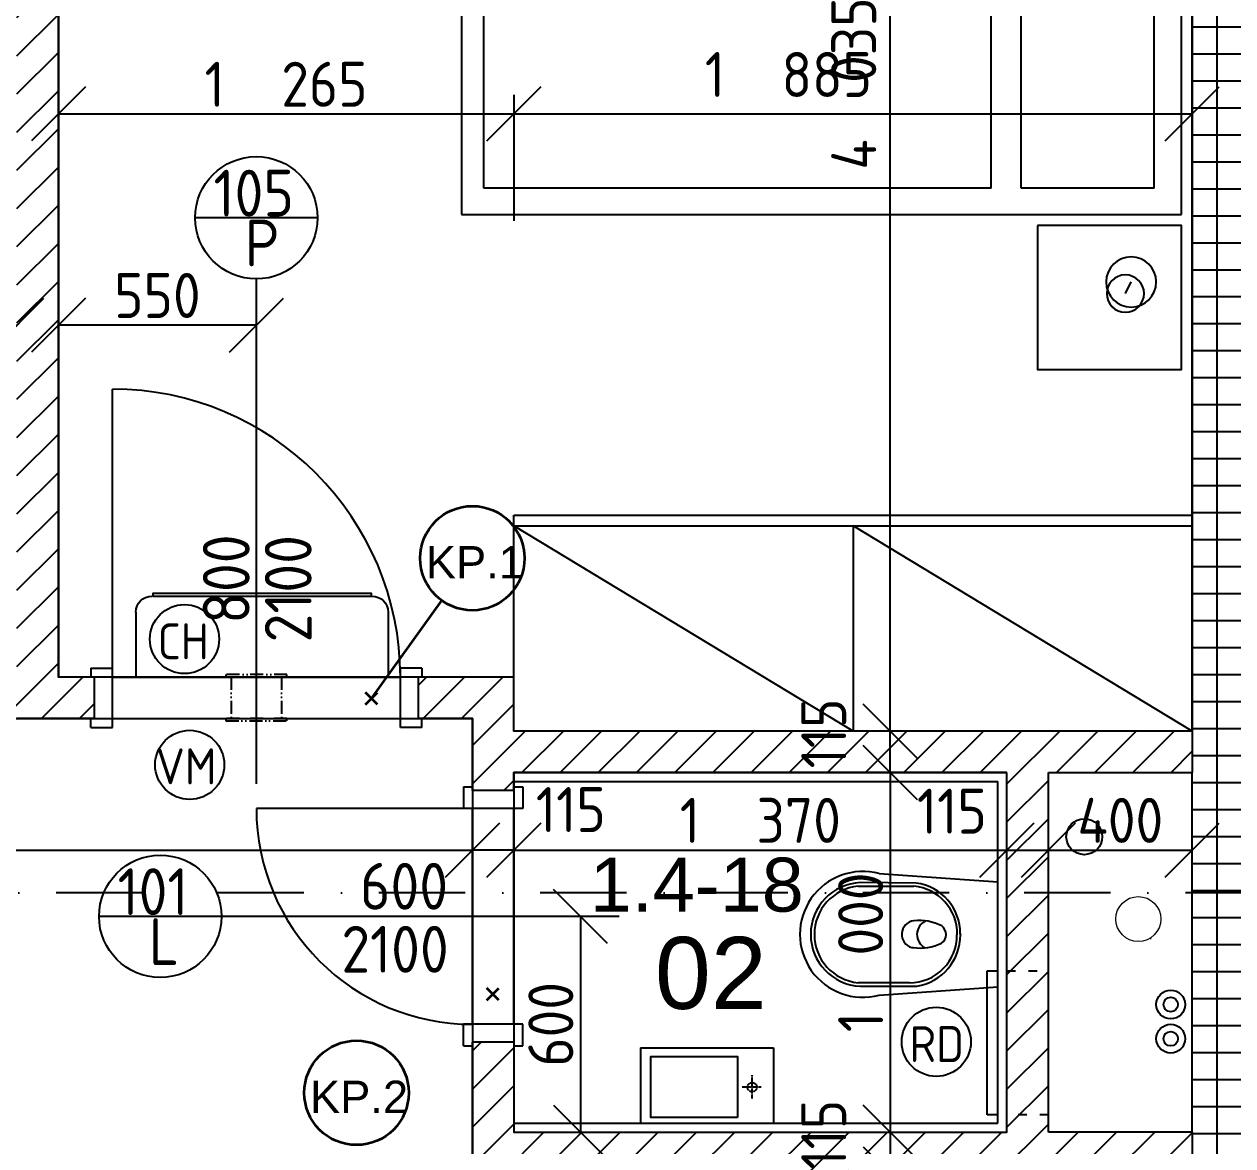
# Model space of a CAD drawing. Extents: x 4511820 to 5180432, y -1526536 to -944957.
# Drawn here: x 5139437 to 5142795, y -1291513 to -1288396 of the extents above; entities that cross this region are included whole.
import ezdxf

# ---------------------------------------------------------------- set-up
doc = ezdxf.new("R2010")
doc.units = 0
doc.header["$MEASUREMENT"] = 0
for name, pattern in [('ACAD_ISO03W100', [30, 12, -18]), ('ACAD_ISO12W100', [22, 12, -3, 0.5, -3, 0.5, -3]), ('BODKOCIARKOVANA_3', [5.6, 3, -1.3, 0, -1.3]), ('DASHED', [0.75, 0.5, -0.25])]:
    doc.linetypes.add(name, pattern=pattern)
doc.layers.get('0').update_dxf_attribs({"linetype": 'CONTINUOUS'})
doc.layers.get('Defpoints').update_dxf_attribs({"color": 61, "linetype": 'CONTINUOUS'})
for name, color, linetype in [('DVERE', 45, 'CONTINUOUS'), ('KÓTY', 4, 'CONTINUOUS'), ('MÚRY', 1, 'CONTINUOUS'), ('osi', 253, 'CONTINUOUS'), ('Plochy', 41, 'CONTINUOUS'), ('POPIS', 7, 'CONTINUOUS'), ('TENKÁ', 7, 'CONTINUOUS'), ('tzb', 153, 'CONTINUOUS'), ('Z-Kúrenie', 101, 'CONTINUOUS'), ('ZARIADENIE', 47, 'CONTINUOUS'), ('ZARIADOVACIE', 144, 'CONTINUOUS'), ('ZZ-chladenie', 133, 'CONTINUOUS'), ('zz-vetr', 52, 'CONTINUOUS'), ('ŠRAFY', 82, 'CONTINUOUS')]:
    doc.layers.add(name, color=color, linetype=linetype)
doc.layers.add('preklady', color=74, linetype='CONTINUOUS', lineweight=35)
doc.layers.add('zz-kanal-splaskova', color=37, linetype='CONTINUOUS', lineweight=18)
doc.styles.add('ARIAL', font='arial.ttf')
doc.styles.add('STYLE1', font='isocp.shx')
doc.dimstyles.new('STANDARD-50', dxfattribs={"dimtxt": 125, "dimasz": 150, "dimexe": 10, "dimexo": 200, "dimgap": 20, "dimtad": 1, "dimdsep": 46, "dimlunit": 6, "dimtxsty": 'STYLE1', "dimblk1": 'OBLIQUE', "dimblk2": 'OBLIQUE', "dimsah": 1, "dimcen": 2.5, "dimse1": 1, "dimse2": 1, "dimadec": 0, "dimazin": 0, "dimtfac": 1, "dimtmove": 1, "dimatfit": 3, "dimldrblk": 'OBLIQUE', "dimfxl": 1, "dimtolj": 1, "dimtzin": 0, "dimarcsym": 0})
pattern_1 = [(45, (515270.5, 128041), (-53.0330086, 53.0330086), [])]

# ---------------------------------------------------------------- blocks, each defined once
blk = doc.blocks.new('DVOJPOSTEL')
at = {"layer": 'ZARIADENIE', "ltscale": 0.25}
for p, q in [((4444359, -1314665.2), (4444359, -1312665.2)), ((4444359, -1312665.2), (4446159, -1312665.2)), ((4445259, -1312665.2), (4445259, -1314665.2)), ((4446159, -1312665.2), (4446159, -1314665.2)), ((4444139.6, -1312821.2), (4444171.8, -1312805.1)), ((4446378.4, -1312821.2), (4446346.2, -1312805.1)), ((4446159, -1314665.2), (4444359, -1314665.2))]:
    blk.add_line(p, q, dxfattribs=at)
at = {"layer": 'ZARIADENIE', "color": 76, "ltscale": 0.25}
for p, q in [((4444432.3, -1312741.6), (4445177.9, -1312741.6)), ((4444432.3, -1312741.6), (4444432.3, -1313110.9)), ((4445177.9, -1312741.6), (4445177.9, -1313110.9)), ((4446085.7, -1312741.6), (4445340.1, -1312741.6)), ((4445340.1, -1312741.6), (4445340.1, -1313110.9)), ((4446085.7, -1312741.6), (4446085.7, -1313110.9)), ((4444432.3, -1313110.9), (4445177.9, -1313110.9)), ((4446085.7, -1313110.9), (4445340.1, -1313110.9)), ((4444432.3, -1313193.6), (4444432.3, -1314603.6)), ((4444432.3, -1313193.6), (4445027.9, -1313193.6)), ((4445027.9, -1313193.6), (4445177.9, -1313343.6)), ((4445027.9, -1313193.6), (4445027.9, -1313343.6)), ((4445490.1, -1313193.6), (4445340.1, -1313343.6)), ((4446085.7, -1313193.6), (4445490.1, -1313193.6)), ((4445490.1, -1313193.6), (4445490.1, -1313343.6)), ((4446085.7, -1313193.6), (4446085.7, -1314603.6)), ((4445027.9, -1313343.6), (4445177.9, -1313343.6)), ((4445177.9, -1313343.6), (4445177.9, -1314603.6)), ((4445340.1, -1313343.6), (4445340.1, -1314603.6)), ((4445490.1, -1313343.6), (4445340.1, -1313343.6)), ((4444432.3, -1314603.6), (4445177.9, -1314603.6)), ((4446085.7, -1314603.6), (4445340.1, -1314603.6))]:
    blk.add_line(p, q, dxfattribs=at)
at = {"layer": 'ZARIADENIE'}
for points in [[(4444329, -1313065.2), (4443929, -1313065.2), (4443929, -1312665.2), (4444329, -1312665.2)], [(4446189, -1313065.2), (4446589, -1313065.2), (4446589, -1312665.2), (4446189, -1312665.2)]]:
    blk.add_lwpolyline(points, close=True, dxfattribs=at)
at = {"layer": 'ZARIADENIE', "ltscale": 0.25}
for centre, radius in [((4444171.8, -1312805.1), 69.7), ((4446346.2, -1312805.1), 69.7), ((4444139.6, -1312821.2), 51.9), ((4446378.4, -1312821.2), 51.9)]:
    blk.add_circle(centre, radius, dxfattribs=at)
blk = doc.blocks.new('_OBLIQUE')
at = {"color": 0, "linetype": 'ByBlock'}
blk.add_line((-0.5, -0.5), (0.5, 0.5), dxfattribs=at)
blk = doc.blocks.new('*D25330')
at = {"layer": 'Defpoints', "color": 0}
for p in [(5139417.5, -1289232.5), (5138792.5, -1289517.4), (5139417.5, -1289517.4)]:
    blk.add_point(p, dxfattribs=at)
at = {"layer": 'KÓTY', "color": 0, "lineweight": -2}
blk.add_line((5138792.5, -1289232.5), (5139417.5, -1289232.5), dxfattribs=at)
at = {"layer": 'KÓTY', "color": 0, "linetype": 'ByBlock', "lineweight": -2, "xscale": 150, "yscale": 150, "zscale": 150, "rotation": 180}
blk.add_blockref('_OBLIQUE', (5138792.5, -1289232.5), dxfattribs=at)
at = {"layer": 'KÓTY', "color": 0, "linetype": 'ByBlock', "lineweight": -2, "xscale": 150, "yscale": 150, "zscale": 150}
blk.add_blockref('_OBLIQUE', (5139417.5, -1289232.5), dxfattribs=at)
at = {"layer": 'KÓTY', "color": 0, "insert": (5139105, -1289150), "char_height": 125, "attachment_point": 5, "style": 'STYLE1'}
blk.add_mtext('\\A1;625', dxfattribs=at)
blk = doc.blocks.new('*D25331')
at = {"layer": 'Defpoints', "color": 0}
for p in [(5139532.5, -1289104), (5140082.5, -1289104), (5139532.5, -1289232.5)]:
    blk.add_point(p, dxfattribs=at)
at = {"layer": 'KÓTY', "color": 0, "lineweight": -2}
blk.add_line((5140082.5, -1289232.5), (5139532.5, -1289232.5), dxfattribs=at)
at = {"layer": 'KÓTY', "color": 0, "linetype": 'ByBlock', "lineweight": -2, "xscale": 150, "yscale": 150, "zscale": 150, "rotation": 180}
blk.add_blockref('_OBLIQUE', (5139532.5, -1289232.5), dxfattribs=at)
at = {"layer": 'KÓTY', "color": 0, "linetype": 'ByBlock', "lineweight": -2, "xscale": 150, "yscale": 150, "zscale": 150}
blk.add_blockref('_OBLIQUE', (5140082.5, -1289232.5), dxfattribs=at)
at = {"layer": 'KÓTY', "color": 0, "insert": (5139807.5, -1289150), "char_height": 125, "attachment_point": 5, "style": 'STYLE1'}
blk.add_mtext('\\A1;550', dxfattribs=at)
blk = doc.blocks.new('*D25362')
at = {"layer": 'Defpoints', "color": 0}
for p in [(5142167.5, -1290475.2), (5141843.5, -1291475.2), (5142167.5, -1291475.2)]:
    blk.add_point(p, dxfattribs=at)
at = {"layer": 'KÓTY', "color": 0, "lineweight": -2}
blk.add_line((5141843.5, -1290475.2), (5141843.5, -1291475.2), dxfattribs=at)
at = {"layer": 'KÓTY', "color": 0, "linetype": 'ByBlock', "lineweight": -2, "xscale": 150, "yscale": 150, "zscale": 150}
for p, rotation in [((5141843.5, -1290475.2), 90), ((5141843.5, -1291475.2), 270)]:
    blk.add_blockref('_OBLIQUE', p, dxfattribs=dict(at, rotation=rotation))
at = {"layer": 'KÓTY', "color": 0, "insert": (5141761, -1290975.2), "char_height": 125, "attachment_point": 5, "rotation": 90, "style": 'STYLE1'}
blk.add_mtext('\\A1;1ﾠ000', dxfattribs=at)
blk = doc.blocks.new('*D25363')
at = {"layer": 'Defpoints', "color": 0}
for p in [(5140797.5, -1290475.2), (5142167.5, -1290475.2), (5142167.5, -1290691)]:
    blk.add_point(p, dxfattribs=at)
at = {"layer": 'KÓTY', "color": 0, "lineweight": -2}
blk.add_line((5140797.5, -1290691), (5142167.5, -1290691), dxfattribs=at)
at = {"layer": 'KÓTY', "color": 0, "linetype": 'ByBlock', "lineweight": -2, "xscale": 150, "yscale": 150, "zscale": 150, "rotation": 180}
blk.add_blockref('_OBLIQUE', (5140797.5, -1290691), dxfattribs=at)
at = {"layer": 'KÓTY', "color": 0, "linetype": 'ByBlock', "lineweight": -2, "xscale": 150, "yscale": 150, "zscale": 150}
blk.add_blockref('_OBLIQUE', (5142167.5, -1290691), dxfattribs=at)
at = {"layer": 'KÓTY', "color": 0, "insert": (5141482.5, -1290608.5), "char_height": 125, "attachment_point": 5, "style": 'STYLE1'}
blk.add_mtext('\\A1;1ﾠ370', dxfattribs=at)
blk = doc.blocks.new('*D25364')
at = {"layer": 'Defpoints', "color": 0}
for p in [(5142167.5, -1290475.2), (5142282.5, -1290475.2), (5142282.5, -1290691)]:
    blk.add_point(p, dxfattribs=at)
at = {"layer": 'KÓTY', "color": 0, "lineweight": -2}
blk.add_line((5142167.5, -1290691), (5142282.5, -1290691), dxfattribs=at)
at = {"layer": 'KÓTY', "color": 0, "linetype": 'ByBlock', "lineweight": -2, "xscale": 150, "yscale": 150, "zscale": 150, "rotation": 180}
blk.add_blockref('_OBLIQUE', (5142167.5, -1290691), dxfattribs=at)
at = {"layer": 'KÓTY', "color": 0, "linetype": 'ByBlock', "lineweight": -2, "xscale": 150, "yscale": 150, "zscale": 150}
blk.add_blockref('_OBLIQUE', (5142282.5, -1290691), dxfattribs=at)
at = {"layer": 'KÓTY', "color": 0, "insert": (5142014.5, -1290583), "char_height": 125, "attachment_point": 5, "style": 'STYLE1'}
blk.add_mtext('\\A1;115', dxfattribs=at)
blk = doc.blocks.new('*D25365')
at = {"layer": 'Defpoints', "color": 0}
for p in [(5142282.5, -1290475.2), (5142682.5, -1290475.2), (5142682.5, -1290691)]:
    blk.add_point(p, dxfattribs=at)
at = {"layer": 'KÓTY', "color": 0, "lineweight": -2}
blk.add_line((5142282.5, -1290691), (5142682.5, -1290691), dxfattribs=at)
at = {"layer": 'KÓTY', "color": 0, "linetype": 'ByBlock', "lineweight": -2, "xscale": 150, "yscale": 150, "zscale": 150, "rotation": 180}
blk.add_blockref('_OBLIQUE', (5142282.5, -1290691), dxfattribs=at)
at = {"layer": 'KÓTY', "color": 0, "linetype": 'ByBlock', "lineweight": -2, "xscale": 150, "yscale": 150, "zscale": 150}
blk.add_blockref('_OBLIQUE', (5142682.5, -1290691), dxfattribs=at)
at = {"layer": 'KÓTY', "color": 0, "insert": (5142482.5, -1290608.5), "char_height": 125, "attachment_point": 5, "style": 'STYLE1'}
blk.add_mtext('\\A1;400', dxfattribs=at)
blk = doc.blocks.new('*D25366')
at = {"layer": 'Defpoints', "color": 0}
for p in [(5140797.5, -1288645.5), (5139532.5, -1290572.2), (5140797.5, -1290572.2)]:
    blk.add_point(p, dxfattribs=at)
at = {"layer": 'KÓTY', "color": 0, "lineweight": -2}
blk.add_line((5139532.5, -1288645.5), (5140797.5, -1288645.5), dxfattribs=at)
at = {"layer": 'KÓTY', "color": 0, "linetype": 'ByBlock', "lineweight": -2, "xscale": 150, "yscale": 150, "zscale": 150, "rotation": 180}
blk.add_blockref('_OBLIQUE', (5139532.5, -1288645.5), dxfattribs=at)
at = {"layer": 'KÓTY', "color": 0, "linetype": 'ByBlock', "lineweight": -2, "xscale": 150, "yscale": 150, "zscale": 150}
blk.add_blockref('_OBLIQUE', (5140797.5, -1288645.5), dxfattribs=at)
at = {"layer": 'KÓTY', "color": 0, "insert": (5140165, -1288563), "char_height": 125, "attachment_point": 5, "style": 'STYLE1'}
blk.add_mtext('\\A1;1ﾠ265', dxfattribs=at)
blk = doc.blocks.new('*D25367')
at = {"layer": 'Defpoints', "color": 0}
for p in [(5142682.5, -1288645.5), (5140797.5, -1290572.2), (5142682.5, -1290572.2)]:
    blk.add_point(p, dxfattribs=at)
at = {"layer": 'KÓTY', "color": 0, "lineweight": -2}
blk.add_line((5140797.5, -1288645.5), (5142682.5, -1288645.5), dxfattribs=at)
at = {"layer": 'KÓTY', "color": 0, "linetype": 'ByBlock', "lineweight": -2, "xscale": 150, "yscale": 150, "zscale": 150, "rotation": 180}
blk.add_blockref('_OBLIQUE', (5140797.5, -1288645.5), dxfattribs=at)
at = {"layer": 'KÓTY', "color": 0, "linetype": 'ByBlock', "lineweight": -2, "xscale": 150, "yscale": 150, "zscale": 150}
blk.add_blockref('_OBLIQUE', (5142682.5, -1288645.5), dxfattribs=at)
at = {"layer": 'KÓTY', "color": 0, "insert": (5141560.5, -1288536), "char_height": 125, "attachment_point": 5, "style": 'STYLE1'}
blk.add_mtext('\\A1;1ﾠ885', dxfattribs=at)
blk = doc.blocks.new('*D25368')
at = {"layer": 'Defpoints', "color": 0}
for p in [(5141843.5, -1290360.2), (5142167.5, -1290360.2), (5142167.5, -1290475.2)]:
    blk.add_point(p, dxfattribs=at)
at = {"layer": 'KÓTY', "color": 0, "lineweight": -2}
blk.add_line((5141843.5, -1290475.2), (5141843.5, -1290360.2), dxfattribs=at)
at = {"layer": 'KÓTY', "color": 0, "linetype": 'ByBlock', "lineweight": -2, "xscale": 150, "yscale": 150, "zscale": 150}
for p, rotation in [((5141843.5, -1290360.2), 90), ((5141843.5, -1290475.2), 270)]:
    blk.add_blockref('_OBLIQUE', p, dxfattribs=dict(at, rotation=rotation))
at = {"layer": 'KÓTY', "color": 0, "insert": (5141658.5, -1290366.9), "char_height": 125, "attachment_point": 5, "rotation": 90, "style": 'STYLE1'}
blk.add_mtext('\\A1;115', dxfattribs=at)
blk = doc.blocks.new('*D25369')
at = {"layer": 'Defpoints', "color": 0}
for p in [(5141843.5, -1286325.2), (5142682.5, -1286325.2), (5142682.5, -1290360.2)]:
    blk.add_point(p, dxfattribs=at)
at = {"layer": 'KÓTY', "color": 0, "lineweight": -2}
blk.add_line((5141843.5, -1290360.2), (5141843.5, -1286325.2), dxfattribs=at)
at = {"layer": 'KÓTY', "color": 0, "linetype": 'ByBlock', "lineweight": -2, "xscale": 150, "yscale": 150, "zscale": 150}
for p, rotation in [((5141843.5, -1286325.2), 90), ((5141843.5, -1290360.2), 270)]:
    blk.add_blockref('_OBLIQUE', p, dxfattribs=dict(at, rotation=rotation))
at = {"layer": 'KÓTY', "color": 0, "insert": (5141742, -1288561), "char_height": 125, "attachment_point": 5, "rotation": 90, "style": 'STYLE1'}
blk.add_mtext('\\A1;4ﾠ035', dxfattribs=at)
blk = doc.blocks.new('*D25374')
at = {"layer": 'Defpoints', "color": 0}
for p in [(5136342.5, -1290325.2), (5140682.5, -1290325.2), (5140682.5, -1290691)]:
    blk.add_point(p, dxfattribs=at)
at = {"layer": 'KÓTY', "color": 0, "lineweight": -2}
blk.add_line((5136342.5, -1290691), (5140682.5, -1290691), dxfattribs=at)
at = {"layer": 'KÓTY', "color": 0, "linetype": 'ByBlock', "lineweight": -2, "xscale": 150, "yscale": 150, "zscale": 150, "rotation": 180}
blk.add_blockref('_OBLIQUE', (5136342.5, -1290691), dxfattribs=at)
at = {"layer": 'KÓTY', "color": 0, "linetype": 'ByBlock', "lineweight": -2, "xscale": 150, "yscale": 150, "zscale": 150}
blk.add_blockref('_OBLIQUE', (5140682.5, -1290691), dxfattribs=at)
at = {"layer": 'KÓTY', "color": 0, "insert": (5138512.5, -1290608.5), "char_height": 125, "attachment_point": 5, "style": 'STYLE1'}
blk.add_mtext('\\A1;4ﾠ340', dxfattribs=at)
blk = doc.blocks.new('*D25375')
at = {"layer": 'Defpoints', "color": 0}
for p in [(5140682.5, -1290691), (5140682.5, -1290691), (5140797.5, -1290691)]:
    blk.add_point(p, dxfattribs=at)
at = {"layer": 'KÓTY', "color": 0, "lineweight": -2}
blk.add_line((5140797.5, -1290691), (5140682.5, -1290691), dxfattribs=at)
at = {"layer": 'KÓTY', "color": 0, "linetype": 'ByBlock', "lineweight": -2, "xscale": 150, "yscale": 150, "zscale": 150, "rotation": 180}
blk.add_blockref('_OBLIQUE', (5140682.5, -1290691), dxfattribs=at)
at = {"layer": 'KÓTY', "color": 0, "linetype": 'ByBlock', "lineweight": -2, "xscale": 150, "yscale": 150, "zscale": 150}
blk.add_blockref('_OBLIQUE', (5140797.5, -1290691), dxfattribs=at)
at = {"layer": 'KÓTY', "color": 0, "insert": (5140956, -1290578.5), "char_height": 125, "attachment_point": 5, "style": 'STYLE1'}
blk.add_mtext('\\A1;115', dxfattribs=at)
blk = doc.blocks.new('*D25376')
at = {"layer": 'Defpoints', "color": 0}
for p in [(5140797.5, -1290875.2), (5140797.5, -1291475.2), (5140983, -1291475.2)]:
    blk.add_point(p, dxfattribs=at)
at = {"layer": 'KÓTY', "color": 0, "lineweight": -2}
blk.add_line((5140983, -1290875.2), (5140983, -1291475.2), dxfattribs=at)
at = {"layer": 'KÓTY', "color": 0, "linetype": 'ByBlock', "lineweight": -2, "xscale": 150, "yscale": 150, "zscale": 150}
for p, rotation in [((5140983, -1290875.2), 90), ((5140983, -1291475.2), 270)]:
    blk.add_blockref('_OBLIQUE', p, dxfattribs=dict(at, rotation=rotation))
at = {"layer": 'KÓTY', "color": 0, "insert": (5140900.5, -1291175.2), "char_height": 125, "attachment_point": 5, "rotation": 90, "style": 'STYLE1'}
blk.add_mtext('\\A1;600', dxfattribs=at)
blk = doc.blocks.new('*D25378')
at = {"layer": 'Defpoints', "color": 0}
for p in [(5142682.5, -1291475.2), (5141843.5, -1291590.2), (5142682.5, -1291590.2)]:
    blk.add_point(p, dxfattribs=at)
at = {"layer": 'KÓTY', "color": 0, "lineweight": -2}
blk.add_line((5141843.5, -1291475.2), (5141843.5, -1291590.2), dxfattribs=at)
at = {"layer": 'KÓTY', "color": 0, "linetype": 'ByBlock', "lineweight": -2, "xscale": 150, "yscale": 150, "zscale": 150}
for p, rotation in [((5141843.5, -1291475.2), 90), ((5141843.5, -1291590.2), 270)]:
    blk.add_blockref('_OBLIQUE', p, dxfattribs=dict(at, rotation=rotation))
at = {"layer": 'KÓTY', "color": 0, "insert": (5141658.5, -1291481.9), "char_height": 125, "attachment_point": 5, "rotation": 90, "style": 'STYLE1'}
blk.add_mtext('\\A1;115', dxfattribs=at)
blk = doc.blocks.new('chladn1')
at = {"layer": 'ZZ-chladenie'}
for p, q in [((5354905.5, -1014715.3), (5355085.5, -1014715.3)), ((5355085.5, -1015416.4), (5355085.5, -1014715.3)), ((5354905.5, -1015416.4), (5355085.5, -1015416.4))]:
    blk.add_line(p, q, dxfattribs=at)
blk.add_lwpolyline([(5354860.5, -1015370), (5354853.8, -1015370), (5354853.8, -1014762.8), (5354860.5, -1014762.8)], close=True, dxfattribs=at)
for centre, start, end in [((5354905.5, -1014760.3), 90, 180), ((5354905.5, -1015371.4), 180, 270)]:
    blk.add_arc(centre, 45, start, end, dxfattribs=at)

msp = doc.modelspace()

# ---------------------------------------------------------------- hatches: boundary and pattern name
at = {"layer": 'ŠRAFY', "ltscale": 0.25}
h = msp.add_hatch(dxfattribs=at)
h.set_pattern_fill('ANSI31', color=256, scale=600, style=0)
h.set_pattern_definition(pattern_1)
h.paths.add_polyline_path([(5139417.5, -1290210.191), (5139242.5, -1290210.191), (5139242.5, -1290325.191), (5139417.5, -1290325.191), (5139632.5, -1290325.191), (5139632.5, -1290210.191), (5139532.5, -1290210.191), (5139532.5, -1286325.191), (5139417.5, -1286325.191)])
h = msp.add_hatch(dxfattribs=at)
h.set_pattern_fill('ANSI37', color=256, scale=600, angle=45)
h.set_pattern_definition([(90, (-3307273.674, 493071.734), (-75, 1e-14), []), (180, (-3307273.674, 493071.734), (-1e-14, -75), [])])
h.paths.add_polyline_path([(5147482.5, -1297060.191), (5147482.5, -1296945.191), (5146212.5, -1296945.191), (5146097.5, -1296945.191), (5145097.5, -1296945.191), (5144982.5, -1296945.191), (5142982.5, -1296945.191), (5142982.5, -1295210.191), (5142982.5, -1295095.191), (5142982.5, -1294085.191), (5142982.5, -1293945.191), (5142982.5, -1286325.191), (5142682.5, -1286325.191), (5142682.5, -1290360.191), (5142682.5, -1290475.191), (5142682.5, -1291475.191), (5142682.5, -1291590.191), (5142682.5, -1293840.191), (5142682.5, -1293955.191), (5142682.5, -1299245.191), (5142982.5, -1299245.191), (5142982.5, -1297245.191), (5147232.5, -1297245.191), (5147482.5, -1297245.191)])
h = msp.add_hatch(dxfattribs=at)
h.set_pattern_fill('ANSI31', color=256, scale=600, style=0)
h.set_pattern_definition(pattern_1)
h.paths.add_polyline_path([(5142682.5, -1291475.191), (5142282.5, -1291475.191), (5142282.5, -1290475.191), (5142682.5, -1290475.191), (5142682.5, -1290360.191), (5140797.5, -1290360.191), (5140797.5, -1290210.191), (5140532.5, -1290210.191), (5140532.5, -1290325.191), (5140682.5, -1290325.191), (5140682.5, -1290525.191), (5140797.5, -1290525.191), (5140797.5, -1290475.191), (5142167.5, -1290475.191), (5142167.5, -1291475.191), (5140797.5, -1291475.191), (5140797.5, -1291225.191), (5140682.5, -1291225.191), (5140682.5, -1292225.191), (5140797.5, -1292225.191), (5140797.5, -1291590.191), (5142682.5, -1291590.191)])

# ---------------------------------------------------------------- linework, layer by layer
at = {"layer": 'DVERE', "ltscale": 0.25}
for p, q in [((5140252.5, -1288934.035), (5139912.5, -1288934.035)), ((5140082.5, -1290506.691), (5140082.5, -1289104.035)), ((5139682.5, -1290210.191), (5139682.5, -1289410.191)), ((5139622.5, -1290185.191), (5139682.5, -1290185.191)), ((5139622.5, -1290185.191), (5139622.5, -1290210.191)), ((5139682.5, -1290350.191), (5139682.5, -1290185.191)), ((5140542.5, -1290185.191), (5140482.5, -1290185.191)), ((5140482.5, -1290350.191), (5140482.5, -1290185.191)), ((5140542.5, -1290185.191), (5140542.5, -1290210.191)), ((5139682.5, -1290210.191), (5140482.5, -1290210.191)), ((5139622.5, -1290350.191), (5139622.5, -1290325.191)), ((5139622.5, -1290350.191), (5139682.5, -1290350.191)), ((5139682.5, -1290325.191), (5140482.5, -1290325.191)), ((5140542.5, -1290350.191), (5140482.5, -1290350.191)), ((5140542.5, -1290350.191), (5140542.5, -1290325.191)), ((5140657.5, -1290515.191), (5140657.5, -1290575.191)), ((5140657.5, -1290515.191), (5140682.5, -1290515.191)), ((5140797.5, -1290515.191), (5140822.5, -1290515.191)), ((5140822.5, -1290515.191), (5140822.5, -1290575.191)), ((5140682.5, -1290575.191), (5140082.5, -1290575.191)), ((5140822.5, -1290575.191), (5140657.5, -1290575.191)), ((5140682.5, -1291175.191), (5140682.5, -1290575.191)), ((5140797.5, -1291175.191), (5140797.5, -1290575.191)), ((5139985.5, -1290875.191), (5139645.5, -1290875.191)), ((5141090.156, -1290875.191), (5139985.5, -1290875.191)), ((5140657.5, -1291235.191), (5140657.5, -1291175.191)), ((5140822.5, -1291175.191), (5140657.5, -1291175.191)), ((5140822.5, -1291235.191), (5140822.5, -1291175.191)), ((5140657.5, -1291235.191), (5140682.5, -1291235.191)), ((5140797.5, -1291235.191), (5140822.5, -1291235.191))]:
    msp.add_line(p, q, dxfattribs=at)
for centre in [(5140082.5, -1288934.035), (5139815.5, -1290875.191)]:
    msp.add_circle(centre, 170, dxfattribs=at)
for centre, radius, start, end in [((5139682.5, -1290210.191), 800, 0, 90), ((5140682.5, -1290575.191), 600, 180, 270)]:
    msp.add_arc(centre, radius, start, end, dxfattribs=at)
at = {"layer": 'KÓTY', "ltscale": 0.25}
msp.add_line((5140797.5, -1288592.097), (5140797.5, -1288942.097), dxfattribs=at)
at = {"layer": 'MÚRY'}
for p, q in [((5139532.5, -1286325.191), (5139532.5, -1290210.191)), ((5142682.5, -1290360.191), (5142682.5, -1286325.191)), ((5142682.5, -1291475.191), (5142682.5, -1290475.191)), ((5142682.5, -1291475.191), (5142282.5, -1291475.191))]:
    msp.add_line(p, q, dxfattribs=at)
at = {"layer": 'MÚRY', "ltscale": 0.25}
for p, q in [((5139632.5, -1290210.191), (5139532.5, -1290210.191)), ((5139632.5, -1290325.191), (5139632.5, -1290210.191)), ((5140532.5, -1290325.191), (5140532.5, -1290210.191)), ((5140797.5, -1290210.191), (5140532.5, -1290210.191)), ((5140797.5, -1290360.191), (5140797.5, -1290210.191)), ((5139632.5, -1290325.191), (5139417.5, -1290325.191)), ((5140682.5, -1290325.191), (5140532.5, -1290325.191)), ((5140682.5, -1290525.191), (5140682.5, -1290325.191)), ((5142682.5, -1290360.191), (5140797.5, -1290360.191)), ((5140797.5, -1290525.191), (5140797.5, -1290475.191)), ((5140797.5, -1290475.191), (5142167.5, -1290475.191)), ((5142167.5, -1291475.191), (5142167.5, -1290475.191)), ((5142282.5, -1290475.191), (5142682.5, -1290475.191)), ((5142282.5, -1291475.191), (5142282.5, -1290475.191)), ((5140797.5, -1290525.191), (5140682.5, -1290525.191)), ((5140682.5, -1292225.191), (5140682.5, -1291225.191)), ((5140797.5, -1291225.191), (5140682.5, -1291225.191)), ((5140797.5, -1291225.191), (5140797.5, -1291475.191)), ((5140797.5, -1291475.191), (5142167.5, -1291475.191))]:
    msp.add_line(p, q, dxfattribs=at)
at = {"layer": 'osi', "linetype": 'BODKOCIARKOVANA_3', "ltscale": 80}
msp.add_line((5157242.5, -1290810.191), (5093572.5, -1290810.191), dxfattribs=at)
at = {"layer": 'Plochy'}
for points in [[(5139532.5, -1286325.191), (5142682.5, -1286325.191), (5142682.5, -1290360.191), (5140797.5, -1290360.191), (5140797.5, -1290210.191), (5139532.5, -1290210.191)], [(5136642.5, -1292025.191), (5136642.5, -1291370.191), (5136342.5, -1291370.191), (5136342.5, -1290325.191), (5140682.5, -1290325.191), (5140682.5, -1293840.191), (5139492.5, -1293840.191), (5139492.5, -1292865.191), (5139607.5, -1292865.191), (5139607.5, -1292025.191)], [(5142167.5, -1290475.191), (5140797.5, -1290475.191), (5140797.5, -1291475.191), (5142167.5, -1291475.191)]]:
    msp.add_lwpolyline(points, close=True, dxfattribs=at)
at = {"layer": 'preklady'}
for p, q in [((5140402.501, -1290270.001), (5140597.935, -1289997.787)), ((5140385.883, -1290286.617), (5140419.117, -1290253.383)), ((5140419.118, -1290286.618), (5140385.884, -1290253.384)), ((5140722.883, -1291108.117), (5140756.117, -1291074.883)), ((5140756.118, -1291108.118), (5140722.884, -1291074.884))]:
    msp.add_line(p, q, dxfattribs=at)
at = {"layer": 'preklady', "ltscale": 0.25}
for centre in [(5140682.5, -1289880), (5140360.715, -1291365.538)]:
    msp.add_circle(centre, 145, dxfattribs=at)
at = {"layer": 'TENKÁ'}
for p, q in [((5142682.5, -1290360.191), (5142682.5, -1290475.191)), ((5142682.5, -1291475.191), (5142682.5, -1291590.191))]:
    msp.add_line(p, q, dxfattribs=at)
at = {"layer": 'TENKÁ', "ltscale": 0.25}
for p, q in [((5140797.5, -1290500.191), (5142142.5, -1290500.191)), ((5142142.5, -1291450.191), (5142142.5, -1290500.191)), ((5140797.5, -1291450.191), (5142142.5, -1291450.191))]:
    msp.add_line(p, q, dxfattribs=at)
at = {"layer": 'tzb'}
for p, q in [((5142112.5, -1291426.855), (5142112.5, -1291026.855)), ((5142112.5, -1291026.855), (5142142.5, -1291026.855)), ((5142142.5, -1291426.855), (5142112.5, -1291426.855))]:
    msp.add_line(p, q, dxfattribs=at)
at = {"layer": 'tzb', "linetype": 'ACAD_ISO03W100', "ltscale": 2}
for p, q in [((5142167.5, -1291026.855), (5142282.5, -1291026.855)), ((5142282.5, -1291426.855), (5142167.5, -1291426.855))]:
    msp.add_line(p, q, dxfattribs=at)
at = {"layer": 'tzb'}
msp.add_circle((5141971.272, -1291223.86), 96, dxfattribs=at)
at = {"layer": 'Z-Kúrenie'}
for centre, radius in [((5142622.5, -1291120.191), 40), ((5142622.5, -1291120.191), 20), ((5142622.5, -1291215.191), 40), ((5142622.5, -1291215.191), 20)]:
    msp.add_circle(centre, radius, dxfattribs=at)
at = {"layer": 'ZARIADENIE'}
for p, q in [((5140797.5, -1290210.191), (5140797.5, -1289760.191)), ((5140797.5, -1289760.191), (5142682.5, -1289760.191)), ((5140797.5, -1289790.191), (5142682.5, -1289790.191)), ((5141740, -1290360.191), (5140797.5, -1289790.191)), ((5142682.5, -1290360.191), (5141740, -1289790.191)), ((5141740, -1289790.191), (5141740, -1290360.191))]:
    msp.add_line(p, q, dxfattribs=at)
at = {"layer": 'ZARIADOVACIE'}
for p, q in [((5141812.502, -1290756.378), (5142142.5, -1290779.454)), ((5141915.366, -1290782.647), (5141760.21, -1290781.521)), ((5141754.036, -1290791.544), (5141908.697, -1290791.544)), ((5141896.858, -1291059.554), (5141754.036, -1291059.554)), ((5141760.21, -1291069.409), (5141917.619, -1291069.409)), ((5141812.501, -1291094.005), (5142142.5, -1291070.929))]:
    msp.add_line(p, q, dxfattribs=at)
at = {"layer": 'ZARIADOVACIE', "linetype": 'Continuous'}
for p, q in [((5142037.62, -1290923.493), (5142038.184, -1290926.31)), ((5142029.532, -1290925.191), (5142028.71, -1290926.087)), ((5141903.502, -1290961.756), (5141907.212, -1290961.917)), ((5141149.5, -1291240.191), (5141519.5, -1291240.191)), ((5141149.5, -1291240.191), (5141149.5, -1291450.191)), ((5141519.5, -1291240.191), (5141519.5, -1291450.191))]:
    msp.add_line(p, q, dxfattribs=at)
at = {"layer": 'ZARIADOVACIE', "linetype": 'DASHED'}
for p, q in [((5141459.751, -1291382.493), (5141459.751, -1291316.766)), ((5141484.399, -1291349.629), (5141432.365, -1291349.629))]:
    msp.add_line(p, q, dxfattribs=at)
at = {"layer": 'ZARIADOVACIE', "linetype": 'Continuous'}
msp.add_lwpolyline([(5141418.931, -1291434.465), (5141178.604, -1291434.465), (5141178.604, -1291264.794), (5141418.931, -1291264.794)], close=True, dxfattribs=at)
at = {"layer": 'ZARIADOVACIE', "linetype": 'DASHED'}
msp.add_circle((5141459.752, -1291349.943), 12.931, dxfattribs=at)
at = {"layer": 'ZARIADOVACIE', "linetype": 'Continuous'}
for centre, radius, start, end in [((5141767.268, -1290925.191), 174.768, 74.999903, 284.999834), ((5141766.584, -1290925.465), 144.085, 92.535471, 267.464529), ((5141896.92, -1290922.14), 140.707, 359.449007, 82.467037), ((5141767.144, -1290925.549), 134.645, 95.586614, 264.413386), ((5141896.235, -1290924.261), 133.3, 359.600093, 84.635422), ((5141913.188, -1290925.191), 37.825, 96.725682, 255.163801), ((5141924.583, -1291020.965), 134.275, 62.591351, 96.76835), ((5141958.903, -1290925.76), 41.261, 113.590956, 243.232972), ((5141968.792, -1290925.687), 29.701, 305.733795, 53.655963), ((5141896.837, -1290927.671), 131.883, 270.009129, 0.688221), ((5141926.592, -1290825.078), 138.205, 261.939221, 295.522023), ((5141893.356, -1290926.628), 144.828, 279.644186, 0.125906)]:
    msp.add_arc(centre, radius, start, end, dxfattribs=at)
at = {"layer": 'ZZ-chladenie'}
msp.add_circle((5139882.848, -1290104.687), 96, dxfattribs=at)
at = {"layer": 'zz-kanal-splaskova'}
msp.add_circle((5142532.5, -1290882.691), 62.5, dxfattribs=at)
msp.add_arc((5142517.5, -1290938.402), 50, 0, 4.39414, dxfattribs=at)
at = {"layer": 'zz-vetr', "linetype": 'ACAD_ISO12W100', "lineweight": -2, "ltscale": 3}
for p, q in [((5140012.5, -1290210.191), (5140012.5, -1290325.191)), ((5140152.5, -1290210.191), (5140152.5, -1290325.191))]:
    msp.add_line(p, q, dxfattribs=at)
for points in [[(5140167.5, -1290210.191), (5140167.5, -1290203.191), (5139997.5, -1290203.191), (5139997.5, -1290210.191)], [(5140167.5, -1290332.191), (5140167.5, -1290325.191), (5139997.5, -1290325.191), (5139997.5, -1290332.191)]]:
    msp.add_lwpolyline(points, close=True, dxfattribs=at)
at = {"layer": 'zz-vetr'}
for centre, radius in [((5139897.293, -1290454.191), 96), ((5142382.5, -1290653.794), 50)]:
    msp.add_circle(centre, radius, dxfattribs=at)

# ---------------------------------------------------------------- block references
at = {"layer": 'ZARIADENIE', "color": 2, "xscale": -1, "rotation": 270}
msp.add_blockref('DVOJPOSTEL', (6455317.691, -5733284.191), dxfattribs=at)
at = {"layer": 'ZZ-chladenie', "xscale": -1, "rotation": 89.99999999999991}
msp.add_blockref('chladn1', (4125032.189, 4064875.309), dxfattribs=at)

# ---------------------------------------------------------------- texts
at = {"layer": 'DVERE', "style": 'STYLE1'}
for s, p in [('105', (5139963.47, -1288930.535)), ('P', (5140050.47, -1289069.172)), ('101', (5139696.97, -1290871.691)), ('L', (5139783.97, -1291010.328))]:
    msp.add_text(s, height=130, dxfattribs=at).set_placement(p)
at = {"layer": 'POPIS', "lineweight": 40, "ltscale": 0.25, "style": 'ARIAL'}
for s, height, p in [('1.4-18', 150, (5141008.911, -1290862.079)), ('02', 200, (5141189.588, -1291132.38))]:
    msp.add_text(s, height=height, dxfattribs=at).set_placement(p)
at = {"layer": 'preklady', "linetype": 'Continuous', "lineweight": 20, "style": 'ARIAL'}
for s, p in [('KP.1', (5140553.236, -1289936.257)), ('KP.2', (5140231.451, -1291421.795))]:
    msp.add_text(s, height=90, dxfattribs=at).set_placement(p)
at = {"layer": 'TENKÁ', "linetype": 'Continuous', "style": 'STYLE1'}
for s, p in [('800', (5140063.917, -1290062.106)), ('2100', (5140236.024, -1290113.88))]:
    msp.add_text(s, height=130, rotation=90, dxfattribs=at).set_placement(p)
for s, p in [('600', (5140370.429, -1290856.608)), ('2100', (5140318.655, -1291031.716))]:
    msp.add_text(s, height=130, dxfattribs=at).set_placement(p)
at = {"layer": 'tzb', "style": 'STYLE1'}
msp.add_text('RD', height=100, dxfattribs=at).set_placement((5141896.645, -1291280.059))
at = {"layer": 'ZZ-chladenie', "style": 'STYLE1'}
msp.add_text('CH', height=100, dxfattribs=at).set_placement((5139808.221, -1290160.886))
at = {"layer": 'zz-vetr', "style": 'STYLE1'}
msp.add_text('VM', height=100, dxfattribs=at).set_placement((5139802.986, -1290508.203))

# ---------------------------------------------------------------- dimensions: what is measured, and where the dimension line sits
at = {"layer": 'KÓTY'}
dim = msp.add_linear_dim(base=(5141843.5, -1286325.191), p1=(5142682.5, -1290360.191), p2=(5142682.5, -1286325.191), angle=90, dimstyle='STANDARD-50', dxfattribs=at)
dim.commit()
dim.dimension.update_dxf_attribs({"geometry": '*D25369', "text_midpoint": (5141824.5, -1288561), "dimtype": 160})
for base, p1, p2, picture, middle in [((5142682.5, -1288645.5), (5140797.5, -1290572.191), (5142682.5, -1290572.191), '*D25367', (5141560.5, -1288618.5)), ((5142282.5, -1290691), (5142167.5, -1290475.191), (5142282.5, -1290475.191), '*D25364', (5142014.5, -1290665.5)), ((5140682.5, -1290691), (5140797.5, -1290691), (5140682.5, -1290691), '*D25375', (5140956, -1290661))]:
    dim = msp.add_linear_dim(base=base, p1=p1, p2=p2, dimstyle='STANDARD-50', dxfattribs=at)
    dim.commit()
    dim.dimension.update_dxf_attribs({"geometry": picture, "text_midpoint": middle, "dimtype": 160})
for base, p1, p2, picture, middle in [((5140797.5, -1288645.5), (5139532.5, -1290572.191), (5140797.5, -1290572.191), '*D25366', (5140165, -1288562.957)), ((5139417.5, -1289232.5), (5138792.5, -1289517.371), (5139417.5, -1289517.371), '*D25330', (5139105, -1289150)), ((5139532.5, -1289232.5), (5140082.5, -1289104.035), (5139532.5, -1289104.035), '*D25331', (5139807.5, -1289150)), ((5140682.5, -1290691), (5136342.5, -1290325.191), (5140682.5, -1290325.191), '*D25374', (5138512.5, -1290608.457)), ((5142167.5, -1290691), (5140797.5, -1290475.191), (5142167.5, -1290475.191), '*D25363', (5141482.5, -1290608.457)), ((5142682.5, -1290691), (5142282.5, -1290475.191), (5142682.5, -1290475.191), '*D25365', (5142482.5, -1290608.5))]:
    dim = msp.add_linear_dim(base=base, p1=p1, p2=p2, dimstyle='STANDARD-50', dxfattribs=at)
    dim.commit()
    dim.dimension.update_dxf_attribs({"geometry": picture, "text_midpoint": middle})
for base, p1, p2, picture, middle in [((5141843.5, -1290360.191), (5142167.5, -1290475.191), (5142167.5, -1290360.191), '*D25368', (5141658.5, -1290366.941)), ((5141843.5, -1291475.191), (5142167.5, -1290475.191), (5142167.5, -1291475.191), '*D25362', (5141760.957, -1290975.191)), ((5140983, -1291475.191), (5140797.5, -1290875.191), (5140797.5, -1291475.191), '*D25376', (5140900.5, -1291175.191)), ((5141843.5, -1291590.191), (5142682.5, -1291475.191), (5142682.5, -1291590.191), '*D25378', (5141658.5, -1291481.941))]:
    dim = msp.add_linear_dim(base=base, p1=p1, p2=p2, angle=90, dimstyle='STANDARD-50', dxfattribs=at)
    dim.commit()
    dim.dimension.update_dxf_attribs({"geometry": picture, "text_midpoint": middle})

doc.saveas('drawing.dxf')
